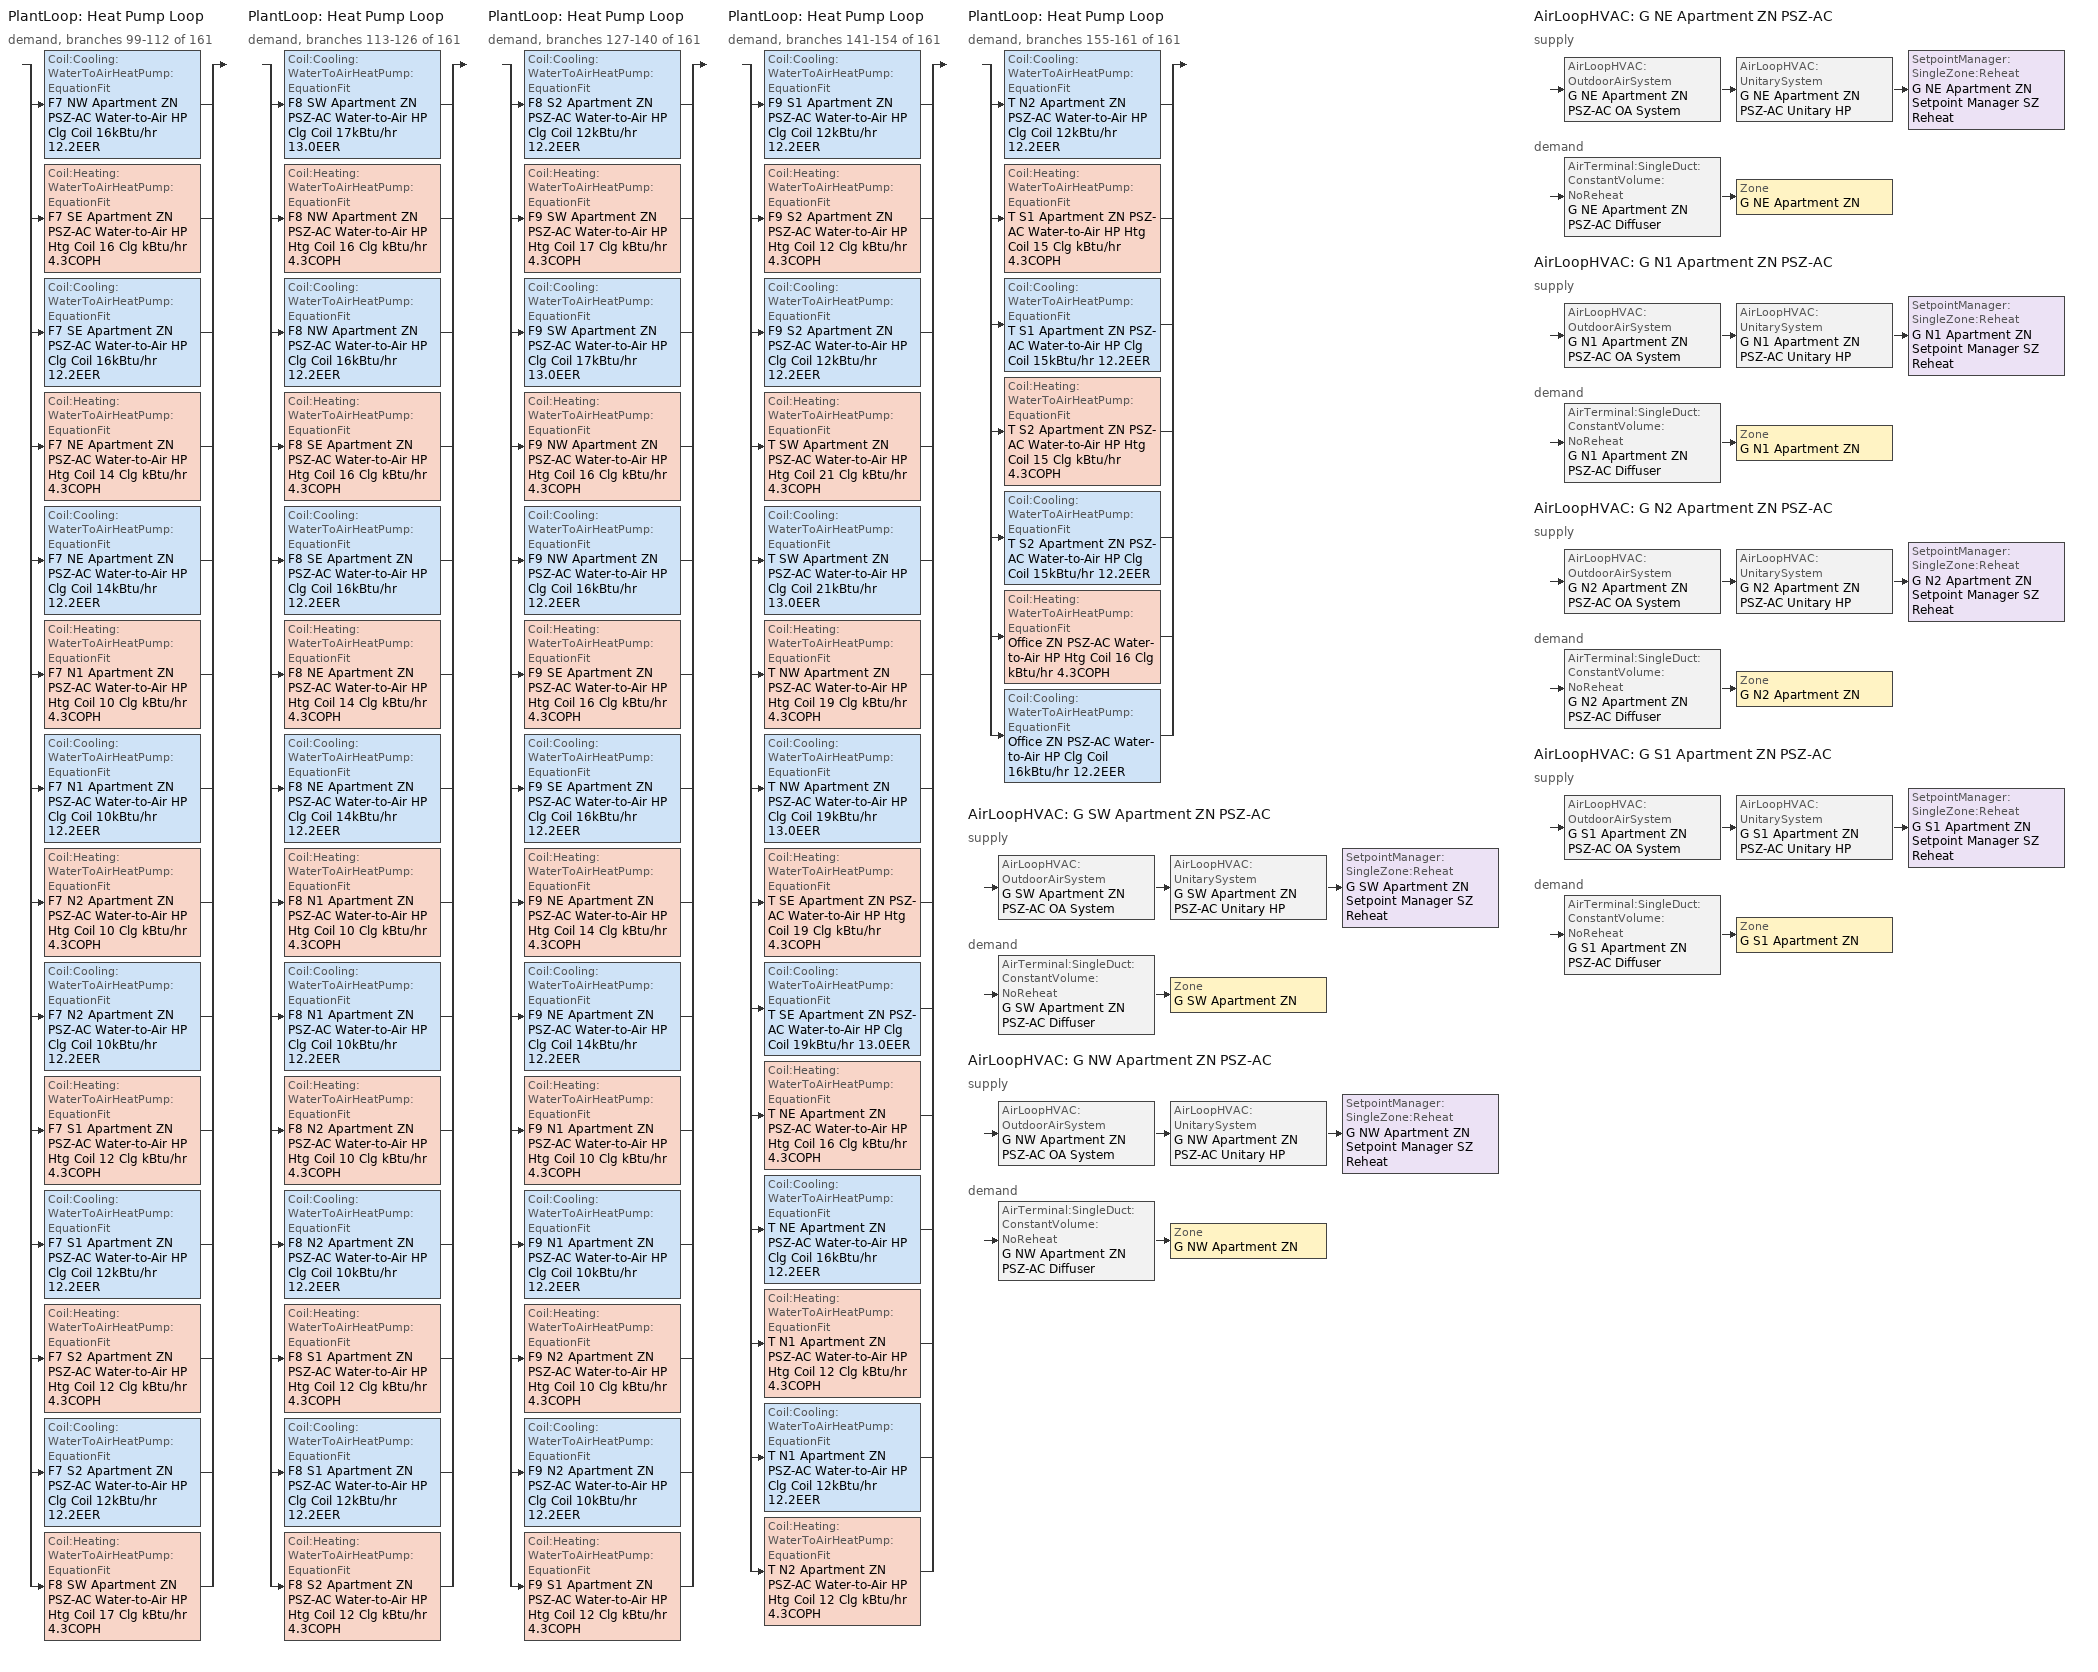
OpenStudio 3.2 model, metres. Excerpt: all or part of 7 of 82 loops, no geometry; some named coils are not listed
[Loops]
PlantLoop 'Heat Pump Loop'
 demand, branches 99-112 of 161: split
  | Coil:Cooling:WaterToAirHeatPump:EquationFit 'F7 NW Apartment ZN PSZ-AC Water-to-Air HP Clg Coil 16kBtu/hr 12.2EER'
  | Coil:Heating:WaterToAirHeatPump:EquationFit 'F7 SE Apartment ZN PSZ-AC Water-to-Air HP Htg Coil 16 Clg kBtu/hr 4.3COPH'
  | Coil:Cooling:WaterToAirHeatPump:EquationFit 'F7 SE Apartment ZN PSZ-AC Water-to-Air HP Clg Coil 16kBtu/hr 12.2EER'
  | Coil:Heating:WaterToAirHeatPump:EquationFit 'F7 NE Apartment ZN PSZ-AC Water-to-Air HP Htg Coil 14 Clg kBtu/hr 4.3COPH'
  | Coil:Cooling:WaterToAirHeatPump:EquationFit 'F7 NE Apartment ZN PSZ-AC Water-to-Air HP Clg Coil 14kBtu/hr 12.2EER'
  | Coil:Heating:WaterToAirHeatPump:EquationFit 'F7 N1 Apartment ZN PSZ-AC Water-to-Air HP Htg Coil 10 Clg kBtu/hr 4.3COPH'
  | Coil:Cooling:WaterToAirHeatPump:EquationFit 'F7 N1 Apartment ZN PSZ-AC Water-to-Air HP Clg Coil 10kBtu/hr 12.2EER'
  | Coil:Heating:WaterToAirHeatPump:EquationFit 'F7 N2 Apartment ZN PSZ-AC Water-to-Air HP Htg Coil 10 Clg kBtu/hr 4.3COPH'
  | Coil:Cooling:WaterToAirHeatPump:EquationFit 'F7 N2 Apartment ZN PSZ-AC Water-to-Air HP Clg Coil 10kBtu/hr 12.2EER'
  | Coil:Heating:WaterToAirHeatPump:EquationFit 'F7 S1 Apartment ZN PSZ-AC Water-to-Air HP Htg Coil 12 Clg kBtu/hr 4.3COPH'
  | Coil:Cooling:WaterToAirHeatPump:EquationFit 'F7 S1 Apartment ZN PSZ-AC Water-to-Air HP Clg Coil 12kBtu/hr 12.2EER'
  | Coil:Heating:WaterToAirHeatPump:EquationFit 'F7 S2 Apartment ZN PSZ-AC Water-to-Air HP Htg Coil 12 Clg kBtu/hr 4.3COPH'
  | Coil:Cooling:WaterToAirHeatPump:EquationFit 'F7 S2 Apartment ZN PSZ-AC Water-to-Air HP Clg Coil 12kBtu/hr 12.2EER'
  | Coil:Heating:WaterToAirHeatPump:EquationFit 'F8 SW Apartment ZN PSZ-AC Water-to-Air HP Htg Coil 17 Clg kBtu/hr 4.3COPH'
PlantLoop 'Heat Pump Loop'
 demand, branches 113-126 of 161: split
  | Coil:Cooling:WaterToAirHeatPump:EquationFit 'F8 SW Apartment ZN PSZ-AC Water-to-Air HP Clg Coil 17kBtu/hr 13.0EER'
  | Coil:Heating:WaterToAirHeatPump:EquationFit 'F8 NW Apartment ZN PSZ-AC Water-to-Air HP Htg Coil 16 Clg kBtu/hr 4.3COPH'
  | Coil:Cooling:WaterToAirHeatPump:EquationFit 'F8 NW Apartment ZN PSZ-AC Water-to-Air HP Clg Coil 16kBtu/hr 12.2EER'
  | Coil:Heating:WaterToAirHeatPump:EquationFit 'F8 SE Apartment ZN PSZ-AC Water-to-Air HP Htg Coil 16 Clg kBtu/hr 4.3COPH'
  | Coil:Cooling:WaterToAirHeatPump:EquationFit 'F8 SE Apartment ZN PSZ-AC Water-to-Air HP Clg Coil 16kBtu/hr 12.2EER'
  | Coil:Heating:WaterToAirHeatPump:EquationFit 'F8 NE Apartment ZN PSZ-AC Water-to-Air HP Htg Coil 14 Clg kBtu/hr 4.3COPH'
  | Coil:Cooling:WaterToAirHeatPump:EquationFit 'F8 NE Apartment ZN PSZ-AC Water-to-Air HP Clg Coil 14kBtu/hr 12.2EER'
  | Coil:Heating:WaterToAirHeatPump:EquationFit 'F8 N1 Apartment ZN PSZ-AC Water-to-Air HP Htg Coil 10 Clg kBtu/hr 4.3COPH'
  | Coil:Cooling:WaterToAirHeatPump:EquationFit 'F8 N1 Apartment ZN PSZ-AC Water-to-Air HP Clg Coil 10kBtu/hr 12.2EER'
  | Coil:Heating:WaterToAirHeatPump:EquationFit 'F8 N2 Apartment ZN PSZ-AC Water-to-Air HP Htg Coil 10 Clg kBtu/hr 4.3COPH'
  | Coil:Cooling:WaterToAirHeatPump:EquationFit 'F8 N2 Apartment ZN PSZ-AC Water-to-Air HP Clg Coil 10kBtu/hr 12.2EER'
  | Coil:Heating:WaterToAirHeatPump:EquationFit 'F8 S1 Apartment ZN PSZ-AC Water-to-Air HP Htg Coil 12 Clg kBtu/hr 4.3COPH'
  | Coil:Cooling:WaterToAirHeatPump:EquationFit 'F8 S1 Apartment ZN PSZ-AC Water-to-Air HP Clg Coil 12kBtu/hr 12.2EER'
  | Coil:Heating:WaterToAirHeatPump:EquationFit 'F8 S2 Apartment ZN PSZ-AC Water-to-Air HP Htg Coil 12 Clg kBtu/hr 4.3COPH'
PlantLoop 'Heat Pump Loop'
 demand, branches 127-140 of 161: split
  | Coil:Cooling:WaterToAirHeatPump:EquationFit 'F8 S2 Apartment ZN PSZ-AC Water-to-Air HP Clg Coil 12kBtu/hr 12.2EER'
  | Coil:Heating:WaterToAirHeatPump:EquationFit 'F9 SW Apartment ZN PSZ-AC Water-to-Air HP Htg Coil 17 Clg kBtu/hr 4.3COPH'
  | Coil:Cooling:WaterToAirHeatPump:EquationFit 'F9 SW Apartment ZN PSZ-AC Water-to-Air HP Clg Coil 17kBtu/hr 13.0EER'
  | Coil:Heating:WaterToAirHeatPump:EquationFit 'F9 NW Apartment ZN PSZ-AC Water-to-Air HP Htg Coil 16 Clg kBtu/hr 4.3COPH'
  | Coil:Cooling:WaterToAirHeatPump:EquationFit 'F9 NW Apartment ZN PSZ-AC Water-to-Air HP Clg Coil 16kBtu/hr 12.2EER'
  | Coil:Heating:WaterToAirHeatPump:EquationFit 'F9 SE Apartment ZN PSZ-AC Water-to-Air HP Htg Coil 16 Clg kBtu/hr 4.3COPH'
  | Coil:Cooling:WaterToAirHeatPump:EquationFit 'F9 SE Apartment ZN PSZ-AC Water-to-Air HP Clg Coil 16kBtu/hr 12.2EER'
  | Coil:Heating:WaterToAirHeatPump:EquationFit 'F9 NE Apartment ZN PSZ-AC Water-to-Air HP Htg Coil 14 Clg kBtu/hr 4.3COPH'
  | Coil:Cooling:WaterToAirHeatPump:EquationFit 'F9 NE Apartment ZN PSZ-AC Water-to-Air HP Clg Coil 14kBtu/hr 12.2EER'
  | Coil:Heating:WaterToAirHeatPump:EquationFit 'F9 N1 Apartment ZN PSZ-AC Water-to-Air HP Htg Coil 10 Clg kBtu/hr 4.3COPH'
  | Coil:Cooling:WaterToAirHeatPump:EquationFit 'F9 N1 Apartment ZN PSZ-AC Water-to-Air HP Clg Coil 10kBtu/hr 12.2EER'
  | Coil:Heating:WaterToAirHeatPump:EquationFit 'F9 N2 Apartment ZN PSZ-AC Water-to-Air HP Htg Coil 10 Clg kBtu/hr 4.3COPH'
  | Coil:Cooling:WaterToAirHeatPump:EquationFit 'F9 N2 Apartment ZN PSZ-AC Water-to-Air HP Clg Coil 10kBtu/hr 12.2EER'
  | Coil:Heating:WaterToAirHeatPump:EquationFit 'F9 S1 Apartment ZN PSZ-AC Water-to-Air HP Htg Coil 12 Clg kBtu/hr 4.3COPH'
PlantLoop 'Heat Pump Loop'
 demand, branches 141-154 of 161: split
  | Coil:Cooling:WaterToAirHeatPump:EquationFit 'F9 S1 Apartment ZN PSZ-AC Water-to-Air HP Clg Coil 12kBtu/hr 12.2EER'
  | Coil:Heating:WaterToAirHeatPump:EquationFit 'F9 S2 Apartment ZN PSZ-AC Water-to-Air HP Htg Coil 12 Clg kBtu/hr 4.3COPH'
  | Coil:Cooling:WaterToAirHeatPump:EquationFit 'F9 S2 Apartment ZN PSZ-AC Water-to-Air HP Clg Coil 12kBtu/hr 12.2EER'
  | Coil:Heating:WaterToAirHeatPump:EquationFit 'T SW Apartment ZN PSZ-AC Water-to-Air HP Htg Coil 21 Clg kBtu/hr 4.3COPH'
  | Coil:Cooling:WaterToAirHeatPump:EquationFit 'T SW Apartment ZN PSZ-AC Water-to-Air HP Clg Coil 21kBtu/hr 13.0EER'
  | Coil:Heating:WaterToAirHeatPump:EquationFit 'T NW Apartment ZN PSZ-AC Water-to-Air HP Htg Coil 19 Clg kBtu/hr 4.3COPH'
  | Coil:Cooling:WaterToAirHeatPump:EquationFit 'T NW Apartment ZN PSZ-AC Water-to-Air HP Clg Coil 19kBtu/hr 13.0EER'
  | Coil:Heating:WaterToAirHeatPump:EquationFit 'T SE Apartment ZN PSZ-AC Water-to-Air HP Htg Coil 19 Clg kBtu/hr 4.3COPH'
  | Coil:Cooling:WaterToAirHeatPump:EquationFit 'T SE Apartment ZN PSZ-AC Water-to-Air HP Clg Coil 19kBtu/hr 13.0EER'
  | Coil:Heating:WaterToAirHeatPump:EquationFit 'T NE Apartment ZN PSZ-AC Water-to-Air HP Htg Coil 16 Clg kBtu/hr 4.3COPH'
  | Coil:Cooling:WaterToAirHeatPump:EquationFit 'T NE Apartment ZN PSZ-AC Water-to-Air HP Clg Coil 16kBtu/hr 12.2EER'
  | Coil:Heating:WaterToAirHeatPump:EquationFit 'T N1 Apartment ZN PSZ-AC Water-to-Air HP Htg Coil 12 Clg kBtu/hr 4.3COPH'
  | Coil:Cooling:WaterToAirHeatPump:EquationFit 'T N1 Apartment ZN PSZ-AC Water-to-Air HP Clg Coil 12kBtu/hr 12.2EER'
  | Coil:Heating:WaterToAirHeatPump:EquationFit 'T N2 Apartment ZN PSZ-AC Water-to-Air HP Htg Coil 12 Clg kBtu/hr 4.3COPH'
PlantLoop 'Heat Pump Loop'
 demand, branches 155-161 of 161: split
  | Coil:Cooling:WaterToAirHeatPump:EquationFit 'T N2 Apartment ZN PSZ-AC Water-to-Air HP Clg Coil 12kBtu/hr 12.2EER'
  | Coil:Heating:WaterToAirHeatPump:EquationFit 'T S1 Apartment ZN PSZ-AC Water-to-Air HP Htg Coil 15 Clg kBtu/hr 4.3COPH'
  | Coil:Cooling:WaterToAirHeatPump:EquationFit 'T S1 Apartment ZN PSZ-AC Water-to-Air HP Clg Coil 15kBtu/hr 12.2EER'
  | Coil:Heating:WaterToAirHeatPump:EquationFit 'T S2 Apartment ZN PSZ-AC Water-to-Air HP Htg Coil 15 Clg kBtu/hr 4.3COPH'
  | Coil:Cooling:WaterToAirHeatPump:EquationFit 'T S2 Apartment ZN PSZ-AC Water-to-Air HP Clg Coil 15kBtu/hr 12.2EER'
  | Coil:Heating:WaterToAirHeatPump:EquationFit 'Office ZN PSZ-AC Water-to-Air HP Htg Coil 16 Clg kBtu/hr 4.3COPH'
  | Coil:Cooling:WaterToAirHeatPump:EquationFit 'Office ZN PSZ-AC Water-to-Air HP Clg Coil 16kBtu/hr 12.2EER'
AirLoopHVAC 'G SW Apartment ZN PSZ-AC'
 supply: AirLoopHVAC:OutdoorAirSystem 'G SW Apartment ZN PSZ-AC OA System' > AirLoopHVAC:UnitarySystem 'G SW Apartment ZN PSZ-AC Unitary HP' > SetpointManager:SingleZone:Reheat 'G SW Apartment ZN Setpoint Manager SZ Reheat'
 demand: AirTerminal:SingleDuct:ConstantVolume:NoReheat 'G SW Apartment ZN PSZ-AC Diffuser' > Zone 'G SW Apartment ZN'
AirLoopHVAC 'G NW Apartment ZN PSZ-AC'
 supply: AirLoopHVAC:OutdoorAirSystem 'G NW Apartment ZN PSZ-AC OA System' > AirLoopHVAC:UnitarySystem 'G NW Apartment ZN PSZ-AC Unitary HP' > SetpointManager:SingleZone:Reheat 'G NW Apartment ZN Setpoint Manager SZ Reheat'
 demand: AirTerminal:SingleDuct:ConstantVolume:NoReheat 'G NW Apartment ZN PSZ-AC Diffuser' > Zone 'G NW Apartment ZN'
AirLoopHVAC 'G NE Apartment ZN PSZ-AC'
 supply: AirLoopHVAC:OutdoorAirSystem 'G NE Apartment ZN PSZ-AC OA System' > AirLoopHVAC:UnitarySystem 'G NE Apartment ZN PSZ-AC Unitary HP' > SetpointManager:SingleZone:Reheat 'G NE Apartment ZN Setpoint Manager SZ Reheat'
 demand: AirTerminal:SingleDuct:ConstantVolume:NoReheat 'G NE Apartment ZN PSZ-AC Diffuser' > Zone 'G NE Apartment ZN'
AirLoopHVAC 'G N1 Apartment ZN PSZ-AC'
 supply: AirLoopHVAC:OutdoorAirSystem 'G N1 Apartment ZN PSZ-AC OA System' > AirLoopHVAC:UnitarySystem 'G N1 Apartment ZN PSZ-AC Unitary HP' > SetpointManager:SingleZone:Reheat 'G N1 Apartment ZN Setpoint Manager SZ Reheat'
 demand: AirTerminal:SingleDuct:ConstantVolume:NoReheat 'G N1 Apartment ZN PSZ-AC Diffuser' > Zone 'G N1 Apartment ZN'
AirLoopHVAC 'G N2 Apartment ZN PSZ-AC'
 supply: AirLoopHVAC:OutdoorAirSystem 'G N2 Apartment ZN PSZ-AC OA System' > AirLoopHVAC:UnitarySystem 'G N2 Apartment ZN PSZ-AC Unitary HP' > SetpointManager:SingleZone:Reheat 'G N2 Apartment ZN Setpoint Manager SZ Reheat'
 demand: AirTerminal:SingleDuct:ConstantVolume:NoReheat 'G N2 Apartment ZN PSZ-AC Diffuser' > Zone 'G N2 Apartment ZN'
AirLoopHVAC 'G S1 Apartment ZN PSZ-AC'
 supply: AirLoopHVAC:OutdoorAirSystem 'G S1 Apartment ZN PSZ-AC OA System' > AirLoopHVAC:UnitarySystem 'G S1 Apartment ZN PSZ-AC Unitary HP' > SetpointManager:SingleZone:Reheat 'G S1 Apartment ZN Setpoint Manager SZ Reheat'
 demand: AirTerminal:SingleDuct:ConstantVolume:NoReheat 'G S1 Apartment ZN PSZ-AC Diffuser' > Zone 'G S1 Apartment ZN'
[Sizing:Zone] Zone Cooling Design Supply Air Temperature Input Method=SupplyAirTemperature; Zone Cooling Design Supply Air Temperature {C}=12.7778; Zone Cooling Design Supply Air Temperature Difference {deltaC}=11.11; Zone Heating Design Supply Air Temperature Input Method=SupplyAirTemperature; Zone Heating Design Supply Air Temperature {C}=50; Zone Heating Design Supply Air Temperature Difference {deltaC}=11.11; Zone Cooling Design Supply Air Humidity Ratio {kg-H2O/kg-air}=0.0085; Zone Heating Design Supply Air Humidity Ratio {kg-H2O/kg-air}=0.008; Cooling Design Air Flow Method=DesignDay; Heating Design Air Flow Method=DesignDay; Account for Dedicated Outdoor Air System=No; Dedicated Outdoor Air System Control Strategy=NeutralSupplyAir; Dedicated Outdoor Air Low Setpoint Temperature for Design {C}=autosize; Dedicated Outdoor Air High Setpoint Temperature for Design {C}=autosize
G N1 Apartment ZN; G N2 Apartment ZN; G NE Apartment ZN; G NW Apartment ZN; G S1 Apartment ZN; G SW Apartment ZN
[Zone equipment]
G N1 Apartment ZN: G N1 Apartment ZN PSZ-AC Diffuser, G N1 Apartment ZN ERV
G N2 Apartment ZN: G N2 Apartment ZN PSZ-AC Diffuser, G N2 Apartment ZN ERV
G NE Apartment ZN: G NE Apartment ZN PSZ-AC Diffuser, G NE Apartment ZN ERV
G NW Apartment ZN: G NW Apartment ZN PSZ-AC Diffuser, G NW Apartment ZN ERV
G S1 Apartment ZN: G S1 Apartment ZN PSZ-AC Diffuser, G S1 Apartment ZN ERV
G SW Apartment ZN: G SW Apartment ZN PSZ-AC Diffuser, G SW Apartment ZN ERV
[AirLoopHVAC] Availability Schedule=Always On; Design Supply Air Flow Rate {m3/s}=autosize; Design Return Air Flow Fraction of Supply Air Flow=1
G SW Apartment ZN PSZ-AC; G NW Apartment ZN PSZ-AC; G NE Apartment ZN PSZ-AC; G N1 Apartment ZN PSZ-AC; G N2 Apartment ZN PSZ-AC; G S1 Apartment ZN PSZ-AC
[Sizing:System] Type of Load to Size On=Sensible; Design Outdoor Air Flow Rate {m3/s}=Autosize; Central Heating Maximum System Air Flow Ratio=1; Preheat Design Temperature {C}=7.22222; Preheat Design Humidity Ratio {kg-H2O/kg-Air}=0.008; Precool Design Temperature {C}=12.7778; Precool Design Humidity Ratio {kg-H2O/kg-Air}=0.008; Central Cooling Design Supply Air Temperature {C}=12.7778; Central Heating Design Supply Air Temperature {C}=50; Sizing Option=Coincident; 100% Outdoor Air in Cooling=No; 100% Outdoor Air in Heating=No; Central Cooling Design Supply Air Humidity Ratio {kg-H2O/kg-Air}=0.0085; Central Heating Design Supply Air Humidity Ratio {kg-H2O/kg-Air}=0.008; Cooling Design Air Flow Method=DesignDay; Cooling Design Air Flow Rate {m3/s}=0; Heating Design Air Flow Method=DesignDay; Heating Design Air Flow Rate {m3/s}=0; System Outdoor Air Method=ZoneSum; Zone Maximum Outdoor Air Fraction=1; Cooling Supply Air Flow Rate Per Floor Area {m3/s-m2}=0.00996765; Cooling Fraction of Autosized Cooling Supply Air Flow Rate=1; Cooling Supply Air Flow Rate Per Unit Cooling Capacity {m3/s-W}=3.94755e-05; Heating Supply Air Flow Rate Per Floor Area {m3/s-m2}=0.00996765; Heating Fraction of Autosized Heating Supply Air Flow Rate=1; Heating Fraction of Autosized Cooling Supply Air Flow Rate=1; Heating Supply Air Flow Rate Per Unit Heating Capacity {m3/s-W}=3.15882e-05; Cooling Design Capacity Method=CoolingDesignCapacity; Cooling Design Capacity {W}=autosize; Cooling Design Capacity Per Floor Area {W/m2}=234.7; Fraction of Autosized Cooling Design Capacity=1; Heating Design Capacity Method=HeatingDesignCapacity; Heating Design Capacity {W}=autosize; Heating Design Capacity Per Floor Area {W/m2}=157; Fraction of Autosized Heating Design Capacity=1; Central Cooling Capacity Control Method=OnOff
G SW Apartment ZN PSZ-AC; G NW Apartment ZN PSZ-AC; G NE Apartment ZN PSZ-AC; G N1 Apartment ZN PSZ-AC; G N2 Apartment ZN PSZ-AC; G S1 Apartment ZN PSZ-AC
[SetpointManager:SingleZone:Reheat] Minimum Supply Air Temperature {C}=12.7778; Maximum Supply Air Temperature {C}=50
Name | Control Zone | Setpoint Node or NodeList
G SW Apartment ZN Setpoint Manager SZ Reheat | G SW Apartment ZN | G SW Apartment ZN PSZ-AC Supply Outlet Node
G NW Apartment ZN Setpoint Manager SZ Reheat | G NW Apartment ZN | G NW Apartment ZN PSZ-AC Supply Outlet Node
G NE Apartment ZN Setpoint Manager SZ Reheat | G NE Apartment ZN | G NE Apartment ZN PSZ-AC Supply Outlet Node
G N1 Apartment ZN Setpoint Manager SZ Reheat | G N1 Apartment ZN | G N1 Apartment ZN PSZ-AC Supply Outlet Node
G N2 Apartment ZN Setpoint Manager SZ Reheat | G N2 Apartment ZN | G N2 Apartment ZN PSZ-AC Supply Outlet Node
G S1 Apartment ZN Setpoint Manager SZ Reheat | G S1 Apartment ZN | G S1 Apartment ZN PSZ-AC Supply Outlet Node
[Coil:Heating:WaterToAirHeatPump:EquationFit] Rated Heating Coefficient of Performance {W/W}=4.3
Name | Heating Capacity Curve | Heating Power Consumption Curve
F7 SE Apartment ZN PSZ-AC Water-to-Air HP Htg Coil 16 Clg kBtu/hr 4.3COPH | Curve Quad Linear 148 | Curve Quad Linear 149
F7 NE Apartment ZN PSZ-AC Water-to-Air HP Htg Coil 14 Clg kBtu/hr 4.3COPH | Curve Quad Linear 151 | Curve Quad Linear 152
F7 N1 Apartment ZN PSZ-AC Water-to-Air HP Htg Coil 10 Clg kBtu/hr 4.3COPH | Curve Quad Linear 154 | Curve Quad Linear 155
F7 N2 Apartment ZN PSZ-AC Water-to-Air HP Htg Coil 10 Clg kBtu/hr 4.3COPH | Curve Quad Linear 157 | Curve Quad Linear 158
F7 S1 Apartment ZN PSZ-AC Water-to-Air HP Htg Coil 12 Clg kBtu/hr 4.3COPH | Curve Quad Linear 160 | Curve Quad Linear 161
F7 S2 Apartment ZN PSZ-AC Water-to-Air HP Htg Coil 12 Clg kBtu/hr 4.3COPH | Curve Quad Linear 163 | Curve Quad Linear 164
F8 SW Apartment ZN PSZ-AC Water-to-Air HP Htg Coil 17 Clg kBtu/hr 4.3COPH | Curve Quad Linear 166 | Curve Quad Linear 167
F8 NW Apartment ZN PSZ-AC Water-to-Air HP Htg Coil 16 Clg kBtu/hr 4.3COPH | Curve Quad Linear 169 | Curve Quad Linear 170
F8 SE Apartment ZN PSZ-AC Water-to-Air HP Htg Coil 16 Clg kBtu/hr 4.3COPH | Curve Quad Linear 172 | Curve Quad Linear 173
F8 NE Apartment ZN PSZ-AC Water-to-Air HP Htg Coil 14 Clg kBtu/hr 4.3COPH | Curve Quad Linear 175 | Curve Quad Linear 176
F8 N1 Apartment ZN PSZ-AC Water-to-Air HP Htg Coil 10 Clg kBtu/hr 4.3COPH | Curve Quad Linear 178 | Curve Quad Linear 179
F8 N2 Apartment ZN PSZ-AC Water-to-Air HP Htg Coil 10 Clg kBtu/hr 4.3COPH | Curve Quad Linear 181 | Curve Quad Linear 182
F8 S1 Apartment ZN PSZ-AC Water-to-Air HP Htg Coil 12 Clg kBtu/hr 4.3COPH | Curve Quad Linear 184 | Curve Quad Linear 185
F8 S2 Apartment ZN PSZ-AC Water-to-Air HP Htg Coil 12 Clg kBtu/hr 4.3COPH | Curve Quad Linear 187 | Curve Quad Linear 188
F9 SW Apartment ZN PSZ-AC Water-to-Air HP Htg Coil 17 Clg kBtu/hr 4.3COPH | Curve Quad Linear 190 | Curve Quad Linear 191
F9 NW Apartment ZN PSZ-AC Water-to-Air HP Htg Coil 16 Clg kBtu/hr 4.3COPH | Curve Quad Linear 193 | Curve Quad Linear 194
F9 SE Apartment ZN PSZ-AC Water-to-Air HP Htg Coil 16 Clg kBtu/hr 4.3COPH | Curve Quad Linear 196 | Curve Quad Linear 197
F9 NE Apartment ZN PSZ-AC Water-to-Air HP Htg Coil 14 Clg kBtu/hr 4.3COPH | Curve Quad Linear 199 | Curve Quad Linear 200
F9 N1 Apartment ZN PSZ-AC Water-to-Air HP Htg Coil 10 Clg kBtu/hr 4.3COPH | Curve Quad Linear 202 | Curve Quad Linear 203
F9 N2 Apartment ZN PSZ-AC Water-to-Air HP Htg Coil 10 Clg kBtu/hr 4.3COPH | Curve Quad Linear 205 | Curve Quad Linear 206
F9 S1 Apartment ZN PSZ-AC Water-to-Air HP Htg Coil 12 Clg kBtu/hr 4.3COPH | Curve Quad Linear 208 | Curve Quad Linear 209
F9 S2 Apartment ZN PSZ-AC Water-to-Air HP Htg Coil 12 Clg kBtu/hr 4.3COPH | Curve Quad Linear 211 | Curve Quad Linear 212
T SW Apartment ZN PSZ-AC Water-to-Air HP Htg Coil 21 Clg kBtu/hr 4.3COPH | Curve Quad Linear 214 | Curve Quad Linear 215
T NW Apartment ZN PSZ-AC Water-to-Air HP Htg Coil 19 Clg kBtu/hr 4.3COPH | Curve Quad Linear 217 | Curve Quad Linear 218
T SE Apartment ZN PSZ-AC Water-to-Air HP Htg Coil 19 Clg kBtu/hr 4.3COPH | Curve Quad Linear 220 | Curve Quad Linear 221
T NE Apartment ZN PSZ-AC Water-to-Air HP Htg Coil 16 Clg kBtu/hr 4.3COPH | Curve Quad Linear 223 | Curve Quad Linear 224
T N1 Apartment ZN PSZ-AC Water-to-Air HP Htg Coil 12 Clg kBtu/hr 4.3COPH | Curve Quad Linear 226 | Curve Quad Linear 227
T N2 Apartment ZN PSZ-AC Water-to-Air HP Htg Coil 12 Clg kBtu/hr 4.3COPH | Curve Quad Linear 229 | Curve Quad Linear 230
T S1 Apartment ZN PSZ-AC Water-to-Air HP Htg Coil 15 Clg kBtu/hr 4.3COPH | Curve Quad Linear 232 | Curve Quad Linear 233
T S2 Apartment ZN PSZ-AC Water-to-Air HP Htg Coil 15 Clg kBtu/hr 4.3COPH | Curve Quad Linear 235 | Curve Quad Linear 236
Office ZN PSZ-AC Water-to-Air HP Htg Coil 16 Clg kBtu/hr 4.3COPH | Curve Quad Linear 238 | Curve Quad Linear 239
[Coil:Heating:Electric] Availability Schedule=Always On Discrete; Efficiency=1
G SW Apartment ZN PSZ-AC Electric Backup Htg Coil; G NW Apartment ZN PSZ-AC Electric Backup Htg Coil; G NE Apartment ZN PSZ-AC Electric Backup Htg Coil; G N1 Apartment ZN PSZ-AC Electric Backup Htg Coil; G N2 Apartment ZN PSZ-AC Electric Backup Htg Coil; G S1 Apartment ZN PSZ-AC Electric Backup Htg Coil
[Coil:Cooling:WaterToAirHeatPump:EquationFit]
Name | Rated Cooling Coefficient of Performance {W/W} | Total Cooling Capacity Curve | Sensible Cooling Capacity Curve | Cooling Power Consumption Curve
F7 NW Apartment ZN PSZ-AC Water-to-Air HP Clg Coil 16kBtu/hr 12.2EER | 4.19837 | TotCoolCapCurve 48 | Curve Quint Linear 49 | Curve Quad Linear 147
F7 SE Apartment ZN PSZ-AC Water-to-Air HP Clg Coil 16kBtu/hr 12.2EER | 4.19837 | TotCoolCapCurve 49 | Curve Quint Linear 50 | Curve Quad Linear 150
F7 NE Apartment ZN PSZ-AC Water-to-Air HP Clg Coil 14kBtu/hr 12.2EER | 4.19837 | TotCoolCapCurve 50 | Curve Quint Linear 51 | Curve Quad Linear 153
F7 N1 Apartment ZN PSZ-AC Water-to-Air HP Clg Coil 10kBtu/hr 12.2EER | 4.19837 | TotCoolCapCurve 51 | Curve Quint Linear 52 | Curve Quad Linear 156
F7 N2 Apartment ZN PSZ-AC Water-to-Air HP Clg Coil 10kBtu/hr 12.2EER | 4.19837 | TotCoolCapCurve 52 | Curve Quint Linear 53 | Curve Quad Linear 159
F7 S1 Apartment ZN PSZ-AC Water-to-Air HP Clg Coil 12kBtu/hr 12.2EER | 4.19837 | TotCoolCapCurve 53 | Curve Quint Linear 54 | Curve Quad Linear 162
F7 S2 Apartment ZN PSZ-AC Water-to-Air HP Clg Coil 12kBtu/hr 12.2EER | 4.19837 | TotCoolCapCurve 54 | Curve Quint Linear 55 | Curve Quad Linear 165
F8 SW Apartment ZN PSZ-AC Water-to-Air HP Clg Coil 17kBtu/hr 13.0EER | 4.46473 | TotCoolCapCurve 55 | Curve Quint Linear 56 | Curve Quad Linear 168
F8 NW Apartment ZN PSZ-AC Water-to-Air HP Clg Coil 16kBtu/hr 12.2EER | 4.19837 | TotCoolCapCurve 56 | Curve Quint Linear 57 | Curve Quad Linear 171
F8 SE Apartment ZN PSZ-AC Water-to-Air HP Clg Coil 16kBtu/hr 12.2EER | 4.19837 | TotCoolCapCurve 57 | Curve Quint Linear 58 | Curve Quad Linear 174
F8 NE Apartment ZN PSZ-AC Water-to-Air HP Clg Coil 14kBtu/hr 12.2EER | 4.19837 | TotCoolCapCurve 58 | Curve Quint Linear 59 | Curve Quad Linear 177
F8 N1 Apartment ZN PSZ-AC Water-to-Air HP Clg Coil 10kBtu/hr 12.2EER | 4.19837 | TotCoolCapCurve 59 | Curve Quint Linear 60 | Curve Quad Linear 180
F8 N2 Apartment ZN PSZ-AC Water-to-Air HP Clg Coil 10kBtu/hr 12.2EER | 4.19837 | TotCoolCapCurve 60 | Curve Quint Linear 61 | Curve Quad Linear 183
F8 S1 Apartment ZN PSZ-AC Water-to-Air HP Clg Coil 12kBtu/hr 12.2EER | 4.19837 | TotCoolCapCurve 61 | Curve Quint Linear 62 | Curve Quad Linear 186
F8 S2 Apartment ZN PSZ-AC Water-to-Air HP Clg Coil 12kBtu/hr 12.2EER | 4.19837 | TotCoolCapCurve 62 | Curve Quint Linear 63 | Curve Quad Linear 189
F9 SW Apartment ZN PSZ-AC Water-to-Air HP Clg Coil 17kBtu/hr 13.0EER | 4.46473 | TotCoolCapCurve 63 | Curve Quint Linear 64 | Curve Quad Linear 192
F9 NW Apartment ZN PSZ-AC Water-to-Air HP Clg Coil 16kBtu/hr 12.2EER | 4.19837 | TotCoolCapCurve 64 | Curve Quint Linear 65 | Curve Quad Linear 195
F9 SE Apartment ZN PSZ-AC Water-to-Air HP Clg Coil 16kBtu/hr 12.2EER | 4.19837 | TotCoolCapCurve 65 | Curve Quint Linear 66 | Curve Quad Linear 198
F9 NE Apartment ZN PSZ-AC Water-to-Air HP Clg Coil 14kBtu/hr 12.2EER | 4.19837 | TotCoolCapCurve 66 | Curve Quint Linear 67 | Curve Quad Linear 201
F9 N1 Apartment ZN PSZ-AC Water-to-Air HP Clg Coil 10kBtu/hr 12.2EER | 4.19837 | TotCoolCapCurve 67 | Curve Quint Linear 68 | Curve Quad Linear 204
F9 N2 Apartment ZN PSZ-AC Water-to-Air HP Clg Coil 10kBtu/hr 12.2EER | 4.19837 | TotCoolCapCurve 68 | Curve Quint Linear 69 | Curve Quad Linear 207
F9 S1 Apartment ZN PSZ-AC Water-to-Air HP Clg Coil 12kBtu/hr 12.2EER | 4.19837 | TotCoolCapCurve 69 | Curve Quint Linear 70 | Curve Quad Linear 210
F9 S2 Apartment ZN PSZ-AC Water-to-Air HP Clg Coil 12kBtu/hr 12.2EER | 4.19837 | TotCoolCapCurve 70 | Curve Quint Linear 71 | Curve Quad Linear 213
T SW Apartment ZN PSZ-AC Water-to-Air HP Clg Coil 21kBtu/hr 13.0EER | 4.46473 | TotCoolCapCurve 71 | Curve Quint Linear 72 | Curve Quad Linear 216
T NW Apartment ZN PSZ-AC Water-to-Air HP Clg Coil 19kBtu/hr 13.0EER | 4.46473 | TotCoolCapCurve 72 | Curve Quint Linear 73 | Curve Quad Linear 219
T SE Apartment ZN PSZ-AC Water-to-Air HP Clg Coil 19kBtu/hr 13.0EER | 4.46473 | TotCoolCapCurve 73 | Curve Quint Linear 74 | Curve Quad Linear 222
T NE Apartment ZN PSZ-AC Water-to-Air HP Clg Coil 16kBtu/hr 12.2EER | 4.19837 | TotCoolCapCurve 74 | Curve Quint Linear 75 | Curve Quad Linear 225
T N1 Apartment ZN PSZ-AC Water-to-Air HP Clg Coil 12kBtu/hr 12.2EER | 4.19837 | TotCoolCapCurve 75 | Curve Quint Linear 76 | Curve Quad Linear 228
T N2 Apartment ZN PSZ-AC Water-to-Air HP Clg Coil 12kBtu/hr 12.2EER | 4.19837 | TotCoolCapCurve 76 | Curve Quint Linear 77 | Curve Quad Linear 231
T S1 Apartment ZN PSZ-AC Water-to-Air HP Clg Coil 15kBtu/hr 12.2EER | 4.19837 | TotCoolCapCurve 77 | Curve Quint Linear 78 | Curve Quad Linear 234
T S2 Apartment ZN PSZ-AC Water-to-Air HP Clg Coil 15kBtu/hr 12.2EER | 4.19837 | TotCoolCapCurve 78 | Curve Quint Linear 79 | Curve Quad Linear 237
Office ZN PSZ-AC Water-to-Air HP Clg Coil 16kBtu/hr 12.2EER | 4.19837 | TotCoolCapCurve 79 | Curve Quint Linear 80 | Curve Quad Linear 240
[Fan:OnOff] Availability Schedule=Always On Discrete; Maximum Flow Rate {m3/s}=autosize; Motor In Airstream Fraction=1
Name | Fan Total Efficiency | Pressure Rise {Pa} | Motor Efficiency | Fan Power Ratio Function of Speed Ratio Curve | Fan Efficiency Ratio Function of Speed Ratio Curve
G SW Apartment ZN PSZ-AC Fan | 0.53625 | 622.722 | 0.825 | Fan On Off Power Curve | Fan On Off Efficiency Curve
G NW Apartment ZN PSZ-AC Fan | 0.53625 | 622.722 | 0.825 | Fan On Off Power Curve 1 | Fan On Off Efficiency Curve 1
G NE Apartment ZN PSZ-AC Fan | 0.53625 | 622.722 | 0.825 | Fan On Off Power Curve 2 | Fan On Off Efficiency Curve 2
G N1 Apartment ZN PSZ-AC Fan | 0.53625 | 622.722 | 0.825 | Fan On Off Power Curve 3 | Fan On Off Efficiency Curve 3
G N2 Apartment ZN PSZ-AC Fan | 0.53625 | 622.722 | 0.825 | Fan On Off Power Curve 4 | Fan On Off Efficiency Curve 4
G S1 Apartment ZN PSZ-AC Fan | 0.53625 | 622.722 | 0.825 | Fan On Off Power Curve 5 | Fan On Off Efficiency Curve 5
G SW Apartment ZN ERV Supply Fan | 0.303158 | 270.648 | 0.48 | Fan On Off Power Curve 138 | Fan On Off Efficiency Curve 138
G SW Apartment ZN ERV Exhaust Fan | 0.303158 | 270.648 | 0.48 | Fan On Off Power Curve 139 | Fan On Off Efficiency Curve 139
G S1 Apartment ZN ERV Supply Fan | 0.303158 | 270.648 | 0.48 | Fan On Off Power Curve 152 | Fan On Off Efficiency Curve 152
G S1 Apartment ZN ERV Exhaust Fan | 0.303158 | 270.648 | 0.48 | Fan On Off Power Curve 153 | Fan On Off Efficiency Curve 153
G NW Apartment ZN ERV Supply Fan | 0.303158 | 270.648 | 0.48 | Fan On Off Power Curve 164 | Fan On Off Efficiency Curve 164
G NW Apartment ZN ERV Exhaust Fan | 0.303158 | 270.648 | 0.48 | Fan On Off Power Curve 165 | Fan On Off Efficiency Curve 165
G N2 Apartment ZN ERV Supply Fan | 0.303158 | 270.648 | 0.48 | Fan On Off Power Curve 180 | Fan On Off Efficiency Curve 180
G N2 Apartment ZN ERV Exhaust Fan | 0.303158 | 270.648 | 0.48 | Fan On Off Power Curve 181 | Fan On Off Efficiency Curve 181
G NE Apartment ZN ERV Supply Fan | 0.303158 | 270.648 | 0.48 | Fan On Off Power Curve 182 | Fan On Off Efficiency Curve 182
G NE Apartment ZN ERV Exhaust Fan | 0.303158 | 270.648 | 0.48 | Fan On Off Power Curve 183 | Fan On Off Efficiency Curve 183
G N1 Apartment ZN ERV Supply Fan | 0.303158 | 270.648 | 0.48 | Fan On Off Power Curve 194 | Fan On Off Efficiency Curve 194
G N1 Apartment ZN ERV Exhaust Fan | 0.303158 | 270.648 | 0.48 | Fan On Off Power Curve 195 | Fan On Off Efficiency Curve 195
[AirLoopHVAC:UnitarySystem] Control Type=Load; Dehumidification Control Type=None; Availability Schedule=Always On; Fan Placement=BlowThrough; Supply Air Fan Operating Mode Schedule=Always Off Discrete; DX Heating Coil Sizing Ratio=1; Use DOAS DX Cooling Coil=No; DOAS DX Cooling Coil Leaving Minimum Air Temperature {C}=2; Latent Load Control=SensibleOnlyLoadControl; Supply Air Flow Rate Method During Cooling Operation=SupplyAirFlowRate; Supply Air Flow Rate During Cooling Operation {m3/s}=Autosize; Supply Air Flow Rate Method During Heating Operation=SupplyAirFlowRate; Supply Air Flow Rate During Heating Operation {m3/s}=Autosize; Supply Air Flow Rate Method When No Cooling or Heating is Required=SupplyAirFlowRate; Supply Air Flow Rate When No Cooling or Heating is Required {m3/s}=Autosize; Maximum Supply Air Temperature {C}=50; Maximum Outdoor Dry-Bulb Temperature for Supplemental Heater Operation {C}=4.44444; Maximum Cycling Rate {cycles/hr}=2.5; Heat Pump Time Constant {s}=60; Fraction of On-Cycle Power Use=0.01; Heat Pump Fan Delay Time {s}=60; Ancilliary On-Cycle Electric Power {W}=0; Ancilliary Off-Cycle Electric Power {W}=0
Name | Controlling Zone or Thermostat Location | Supply Fan | Heating Coil | Cooling Coil | Supplemental Heating Coil
G SW Apartment ZN PSZ-AC Unitary HP | G SW Apartment ZN | G SW Apartment ZN PSZ-AC Fan | G SW Apartment ZN PSZ-AC Water-to-Air HP Htg Coil 14 Clg kBtu/hr 4.3COPH | G SW Apartment ZN PSZ-AC Water-to-Air HP Clg Coil 14kBtu/hr 12.2EER | G SW Apartment ZN PSZ-AC Electric Backup Htg Coil
G NW Apartment ZN PSZ-AC Unitary HP | G NW Apartment ZN | G NW Apartment ZN PSZ-AC Fan | G NW Apartment ZN PSZ-AC Water-to-Air HP Htg Coil 13 Clg kBtu/hr 4.3COPH | G NW Apartment ZN PSZ-AC Water-to-Air HP Clg Coil 13kBtu/hr 12.2EER | G NW Apartment ZN PSZ-AC Electric Backup Htg Coil
G NE Apartment ZN PSZ-AC Unitary HP | G NE Apartment ZN | G NE Apartment ZN PSZ-AC Fan | G NE Apartment ZN PSZ-AC Water-to-Air HP Htg Coil 11 Clg kBtu/hr 4.3COPH | G NE Apartment ZN PSZ-AC Water-to-Air HP Clg Coil 11kBtu/hr 12.2EER | G NE Apartment ZN PSZ-AC Electric Backup Htg Coil
G N1 Apartment ZN PSZ-AC Unitary HP | G N1 Apartment ZN | G N1 Apartment ZN PSZ-AC Fan | G N1 Apartment ZN PSZ-AC Water-to-Air HP Htg Coil 9 Clg kBtu/hr 4.3COPH | G N1 Apartment ZN PSZ-AC Water-to-Air HP Clg Coil 9kBtu/hr 12.2EER | G N1 Apartment ZN PSZ-AC Electric Backup Htg Coil
G N2 Apartment ZN PSZ-AC Unitary HP | G N2 Apartment ZN | G N2 Apartment ZN PSZ-AC Fan | G N2 Apartment ZN PSZ-AC Water-to-Air HP Htg Coil 9 Clg kBtu/hr 4.3COPH | G N2 Apartment ZN PSZ-AC Water-to-Air HP Clg Coil 9kBtu/hr 12.2EER | G N2 Apartment ZN PSZ-AC Electric Backup Htg Coil
G S1 Apartment ZN PSZ-AC Unitary HP | G S1 Apartment ZN | G S1 Apartment ZN PSZ-AC Fan | G S1 Apartment ZN PSZ-AC Water-to-Air HP Htg Coil 10 Clg kBtu/hr 4.3COPH | G S1 Apartment ZN PSZ-AC Water-to-Air HP Clg Coil 10kBtu/hr 12.2EER | G S1 Apartment ZN PSZ-AC Electric Backup Htg Coil
[Controller:OutdoorAir] Minimum Outdoor Air Flow Rate {m3/s}=autosize; Maximum Outdoor Air Flow Rate {m3/s}=Autosize; Economizer Control Type=NoEconomizer; Economizer Control Action Type=ModulateFlow; Economizer Maximum Limit Dry-Bulb Temperature {C}=28; Economizer Maximum Limit Enthalpy {J/kg}=64000; Lockout Type=LockoutWithHeating; Minimum Limit Type=FixedMinimum; Minimum Outdoor Air Schedule=Always Off Discrete; High Humidity Control=No; Heat Recovery Bypass Control Type=BypassWhenOAFlowGreaterThanMinimum
Name | Controller Mechanical Ventilation
G SW Apartment ZN PSZ-AC OA System Controller | Controller Mechanical Ventilation 1
G NW Apartment ZN PSZ-AC OA System Controller | Controller Mechanical Ventilation 2
G NE Apartment ZN PSZ-AC OA System Controller | Controller Mechanical Ventilation 3
G N1 Apartment ZN PSZ-AC OA System Controller | Controller Mechanical Ventilation 4
G N2 Apartment ZN PSZ-AC OA System Controller | Controller Mechanical Ventilation 5
G S1 Apartment ZN PSZ-AC OA System Controller | Controller Mechanical Ventilation 6
[Controller:MechanicalVentilation] Availability Schedule=Always On Discrete
Controller Mechanical Ventilation 1; Controller Mechanical Ventilation 2; Controller Mechanical Ventilation 3; Controller Mechanical Ventilation 4; Controller Mechanical Ventilation 5; Controller Mechanical Ventilation 6
[AirLoopHVAC:OutdoorAirSystem]
Name | Controller
G SW Apartment ZN PSZ-AC OA System | G SW Apartment ZN PSZ-AC OA System Controller
G NW Apartment ZN PSZ-AC OA System | G NW Apartment ZN PSZ-AC OA System Controller
G NE Apartment ZN PSZ-AC OA System | G NE Apartment ZN PSZ-AC OA System Controller
G N1 Apartment ZN PSZ-AC OA System | G N1 Apartment ZN PSZ-AC OA System Controller
G N2 Apartment ZN PSZ-AC OA System | G N2 Apartment ZN PSZ-AC OA System Controller
G S1 Apartment ZN PSZ-AC OA System | G S1 Apartment ZN PSZ-AC OA System Controller
[AirTerminal:SingleDuct:ConstantVolume:NoReheat] Availability Schedule=Always On Discrete; Maximum Air Flow Rate {m3/s}=AutoSize
G SW Apartment ZN PSZ-AC Diffuser; G NW Apartment ZN PSZ-AC Diffuser; G NE Apartment ZN PSZ-AC Diffuser; G N1 Apartment ZN PSZ-AC Diffuser; G N2 Apartment ZN PSZ-AC Diffuser; G S1 Apartment ZN PSZ-AC Diffuser
[HeatExchanger:AirToAir:SensibleAndLatent] Availability Schedule=Always On - No Design Day; Nominal Supply Air Flow Rate {m3/s}=autosize; Sensible Effectiveness at 100% Heating Air Flow=0.666088; Latent Effectiveness at 100% Heating Air Flow=0.451; Sensible Effectiveness at 75% Heating Air Flow=0.699592; Latent Effectiveness at 75% Heating Air Flow=0.49743; Sensible Effectiveness at 100% Cooling Air Flow=0.661335; Latent Effectiveness at 100% Cooling Air Flow=0.406735; Sensible Effectiveness at 75% Cooling Air Flow=0.6946; Latent Effectiveness at 75% Cooling Air Flow=0.453916; Nominal Electric Power {W}=0; Supply Air Outlet Temperature Control=No; Heat Exchanger Type=Rotary; Frost Control Type=ExhaustOnly; Threshold Temperature {C}=-23.3; Initial Defrost Time Fraction=0.167; Rate of Defrost Time Fraction Increase {1/K}=1.44; Economizer Lockout=No
G SW Apartment ZN ERV HX; G S1 Apartment ZN ERV HX; G NW Apartment ZN ERV HX; G N2 Apartment ZN ERV HX; G NE Apartment ZN ERV HX; G N1 Apartment ZN ERV HX
[ZoneHVAC:EnergyRecoveryVentilator:Controller] Exhaust Air Temperature Limit=NoExhaustAirTemperatureLimit; Exhaust Air Enthalpy Limit=NoExhaustAirEnthalpyLimit; High Humidity Control Flag=No; High Humidity Outdoor Air Flow Ratio=1; Control High Indoor Humidity Based on Outdoor Humidity Ratio=No
G SW Apartment ZN ERV Controller; G S1 Apartment ZN ERV Controller; G NW Apartment ZN ERV Controller; G N2 Apartment ZN ERV Controller; G NE Apartment ZN ERV Controller; G N1 Apartment ZN ERV Controller
[ZoneHVAC:EnergyRecoveryVentilator] Availability Schedule=Always On Discrete; Supply Air Flow Rate {m3/s}=autosize; Exhaust Air Flow Rate {m3/s}=autosize; Ventilation Rate per Unit Floor Area {m3/s-m2}=0.000294102; Ventilation Rate per Occupant {m3/s-person}=0
Name | Heat Exchanger | Supply Air Fan | Exhaust Air Fan | Controller
G SW Apartment ZN ERV | G SW Apartment ZN ERV HX | G SW Apartment ZN ERV Supply Fan | G SW Apartment ZN ERV Exhaust Fan | G SW Apartment ZN ERV Controller
G S1 Apartment ZN ERV | G S1 Apartment ZN ERV HX | G S1 Apartment ZN ERV Supply Fan | G S1 Apartment ZN ERV Exhaust Fan | G S1 Apartment ZN ERV Controller
G NW Apartment ZN ERV | G NW Apartment ZN ERV HX | G NW Apartment ZN ERV Supply Fan | G NW Apartment ZN ERV Exhaust Fan | G NW Apartment ZN ERV Controller
G N2 Apartment ZN ERV | G N2 Apartment ZN ERV HX | G N2 Apartment ZN ERV Supply Fan | G N2 Apartment ZN ERV Exhaust Fan | G N2 Apartment ZN ERV Controller
G NE Apartment ZN ERV | G NE Apartment ZN ERV HX | G NE Apartment ZN ERV Supply Fan | G NE Apartment ZN ERV Exhaust Fan | G NE Apartment ZN ERV Controller
G N1 Apartment ZN ERV | G N1 Apartment ZN ERV HX | G N1 Apartment ZN ERV Supply Fan | G N1 Apartment ZN ERV Exhaust Fan | G N1 Apartment ZN ERV Controller
[Schedule:Constant]
Name | Value
Always On Discrete | 1
Always Off Discrete | 0
[Schedule:Ruleset]
Name | Default Day Schedule | Summer Design Day Schedule | Winter Design Day Schedule
Always On | Always On Default
Always On - No Design Day | Always On - No Design Day Default | Always On - No Design Day Summer Design Day | Always On - No Design Day Winter Design Day
[Schedule:Day]
Always On Default; Always On - No Design Day Default: 24, 0, 1
Always On - No Design Day Winter Design Day; Always On - No Design Day Summer Design Day: 24, 0, 0
[Curve:QuadLinear] Minimum Value of w {BasedOnField A2}=-100; Maximum Value of w {BasedOnField A2}=100; Minimum Value of x {BasedOnField A3}=-100; Maximum Value of x {BasedOnField A3}=100; Minimum Value of y {BasedOnField A4}=0; Maximum Value of y {BasedOnField A4}=100; Minimum Value of z {BasedOnField A5}=0; Maximum Value of z {BasedOnField A5}=100
Name | Coefficient1 Constant | Coefficient2 w | Coefficient3 x | Coefficient4 y | Coefficient5 z
TotCoolCapCurve 48; TotCoolCapCurve 49; TotCoolCapCurve 50; TotCoolCapCurve 51; TotCoolCapCurve 52; TotCoolCapCurve 53; TotCoolCapCurve 54; TotCoolCapCurve 55; TotCoolCapCurve 56; TotCoolCapCurve 57; TotCoolCapCurve 58; TotCoolCapCurve 59; TotCoolCapCurve 60; TotCoolCapCurve 61; TotCoolCapCurve 62; TotCoolCapCurve 63; TotCoolCapCurve 64; TotCoolCapCurve 65; TotCoolCapCurve 66; TotCoolCapCurve 67; TotCoolCapCurve 68; TotCoolCapCurve 69; TotCoolCapCurve 70; TotCoolCapCurve 71; TotCoolCapCurve 72; TotCoolCapCurve 73; TotCoolCapCurve 74; TotCoolCapCurve 75; TotCoolCapCurve 76; TotCoolCapCurve 77; TotCoolCapCurve 78; TotCoolCapCurve 79 | -4.30267 | 7.18537 | -2.23947 | 0.139996 | 0.10266
Curve Quad Linear 147; Curve Quad Linear 150; Curve Quad Linear 153; Curve Quad Linear 156; Curve Quad Linear 159; Curve Quad Linear 162; Curve Quad Linear 165; Curve Quad Linear 168; Curve Quad Linear 171; Curve Quad Linear 174; Curve Quad Linear 177; Curve Quad Linear 180; Curve Quad Linear 183; Curve Quad Linear 186; Curve Quad Linear 189; Curve Quad Linear 192; Curve Quad Linear 195; Curve Quad Linear 198; Curve Quad Linear 201; Curve Quad Linear 204; Curve Quad Linear 207; Curve Quad Linear 210; Curve Quad Linear 213; Curve Quad Linear 216; Curve Quad Linear 219; Curve Quad Linear 222; Curve Quad Linear 225; Curve Quad Linear 228; Curve Quad Linear 231; Curve Quad Linear 234; Curve Quad Linear 237; Curve Quad Linear 240 | -5.67776 | 0.438988 | 5.84528 | 0.141606 | -0.168728
Curve Quad Linear 148; Curve Quad Linear 151; Curve Quad Linear 154; Curve Quad Linear 157; Curve Quad Linear 160; Curve Quad Linear 163; Curve Quad Linear 166; Curve Quad Linear 169; Curve Quad Linear 172; Curve Quad Linear 175; Curve Quad Linear 178; Curve Quad Linear 181; Curve Quad Linear 184; Curve Quad Linear 187; Curve Quad Linear 190; Curve Quad Linear 193; Curve Quad Linear 196; Curve Quad Linear 199; Curve Quad Linear 202; Curve Quad Linear 205; Curve Quad Linear 208; Curve Quad Linear 211; Curve Quad Linear 214; Curve Quad Linear 217; Curve Quad Linear 220; Curve Quad Linear 223; Curve Quad Linear 226; Curve Quad Linear 229; Curve Quad Linear 232; Curve Quad Linear 235; Curve Quad Linear 238 | 0.237847 | -3.35824 | 3.8064 | 0.1792 | 0.128607
Curve Quad Linear 149; Curve Quad Linear 152; Curve Quad Linear 155; Curve Quad Linear 158; Curve Quad Linear 161; Curve Quad Linear 164; Curve Quad Linear 167; Curve Quad Linear 170; Curve Quad Linear 173; Curve Quad Linear 176; Curve Quad Linear 179; Curve Quad Linear 182; Curve Quad Linear 185; Curve Quad Linear 188; Curve Quad Linear 191; Curve Quad Linear 194; Curve Quad Linear 197; Curve Quad Linear 200; Curve Quad Linear 203; Curve Quad Linear 206; Curve Quad Linear 209; Curve Quad Linear 212; Curve Quad Linear 215; Curve Quad Linear 218; Curve Quad Linear 221; Curve Quad Linear 224; Curve Quad Linear 227; Curve Quad Linear 230; Curve Quad Linear 233; Curve Quad Linear 236; Curve Quad Linear 239 | -3.79176 | 3.38799 | 1.50226 | -0.177654 | -0.10308
[Curve:QuintLinear] Coefficient1 Constant=6.00194; Coefficient2 v=22.6301; Coefficient3 w=-26.7961; Coefficient4 x=-1.72375; Coefficient5 y=0.490645; Coefficient6 z=0.0693119; Minimum Value of v {BasedOnField A2}=-100; Maximum Value of v {BasedOnField A2}=100; Minimum Value of w {BasedOnField A2}=-100; Maximum Value of w {BasedOnField A2}=100; Minimum Value of x {BasedOnField A3}=-100; Maximum Value of x {BasedOnField A3}=100; Minimum Value of y {BasedOnField A4}=0; Maximum Value of y {BasedOnField A4}=100; Minimum Value of z {BasedOnField A5}=0; Maximum Value of z {BasedOnField A5}=100
Curve Quint Linear 49; Curve Quint Linear 50; Curve Quint Linear 51; Curve Quint Linear 52; Curve Quint Linear 53; Curve Quint Linear 54; Curve Quint Linear 55; Curve Quint Linear 56; Curve Quint Linear 57; Curve Quint Linear 58; Curve Quint Linear 59; Curve Quint Linear 60; Curve Quint Linear 61; Curve Quint Linear 62; Curve Quint Linear 63; Curve Quint Linear 64; Curve Quint Linear 65; Curve Quint Linear 66; Curve Quint Linear 67; Curve Quint Linear 68; Curve Quint Linear 69; Curve Quint Linear 70; Curve Quint Linear 71; Curve Quint Linear 72; Curve Quint Linear 73; Curve Quint Linear 74; Curve Quint Linear 75; Curve Quint Linear 76; Curve Quint Linear 77; Curve Quint Linear 78; Curve Quint Linear 79; Curve Quint Linear 80
[Curve:Exponent] Coefficient1 Constant=1; Coefficient2 Constant=0; Coefficient3 Constant=0; Minimum Value of x=0; Maximum Value of x=1
Fan On Off Power Curve; Fan On Off Power Curve 1; Fan On Off Power Curve 2; Fan On Off Power Curve 3; Fan On Off Power Curve 4; Fan On Off Power Curve 5; Fan On Off Power Curve 138; Fan On Off Power Curve 139; Fan On Off Power Curve 152; Fan On Off Power Curve 153; Fan On Off Power Curve 164; Fan On Off Power Curve 165; Fan On Off Power Curve 180; Fan On Off Power Curve 181; Fan On Off Power Curve 182; Fan On Off Power Curve 183; Fan On Off Power Curve 194; Fan On Off Power Curve 195
[Curve:Cubic] Coefficient1 Constant=1; Coefficient2 x=0; Coefficient3 x**2=0; Coefficient4 x**3=0; Minimum Value of x=0; Maximum Value of x=1
Fan On Off Efficiency Curve; Fan On Off Efficiency Curve 1; Fan On Off Efficiency Curve 2; Fan On Off Efficiency Curve 3; Fan On Off Efficiency Curve 4; Fan On Off Efficiency Curve 5; Fan On Off Efficiency Curve 138; Fan On Off Efficiency Curve 139; Fan On Off Efficiency Curve 152; Fan On Off Efficiency Curve 153; Fan On Off Efficiency Curve 164; Fan On Off Efficiency Curve 165; Fan On Off Efficiency Curve 180; Fan On Off Efficiency Curve 181; Fan On Off Efficiency Curve 182; Fan On Off Efficiency Curve 183; Fan On Off Efficiency Curve 194; Fan On Off Efficiency Curve 195
